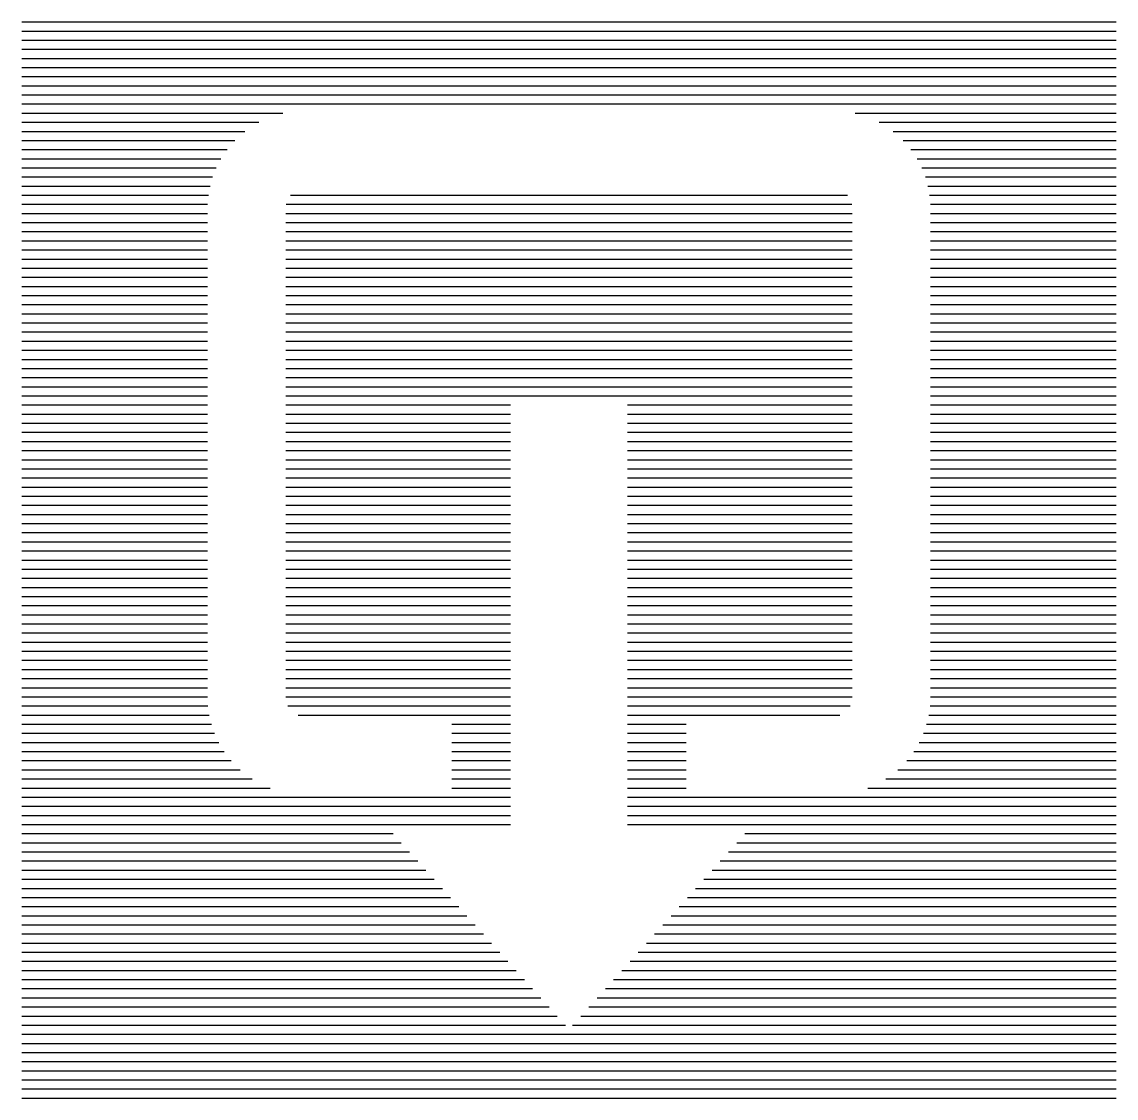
# Paper-space layout 'Layout1' of a CAD drawing. Extents: x 84 to 96, y 94.1 to 105.9.
import ezdxf

# ---------------------------------------------------------------- set-up
doc = ezdxf.new("R2010")
doc.units = 0
doc.layers.get('0').update_dxf_attribs({"linetype": 'CONTINUOUS'})
doc.layers.add('GROEN', color=3, linetype='CONTINUOUS')

# ---------------------------------------------------------------- blocks, each defined once
blk = doc.blocks.new('*X')
at = {"color": 0}
for p, q in [((84, 105.9), (96, 105.9)), ((84, 105.8), (96, 105.8)), ((84, 105.7), (96, 105.7)), ((84, 105.6), (96, 105.6)), ((84, 105.5), (96, 105.5)), ((84, 105.4), (96, 105.4)), ((84, 105.3), (96, 105.3)), ((84, 105.2), (96, 105.2)), ((84, 105.1), (96, 105.1)), ((84, 105), (96, 105)), ((84, 104.9), (86.861, 104.9)), ((93.139, 104.9), (96, 104.9)), ((84, 104.8), (86.598, 104.8)), ((93.402, 104.8), (96, 104.8)), ((84, 104.7), (86.446, 104.7)), ((93.554, 104.7), (96, 104.7)), ((84, 104.6), (86.335, 104.6)), ((93.665, 104.6), (96, 104.6)), ((84, 104.5), (86.25, 104.5)), ((84, 104.4), (86.183, 104.4)), ((93.75, 104.5), (96, 104.5)), ((93.817, 104.4), (96, 104.4)), ((84, 104.3), (86.132, 104.3)), ((93.868, 104.3), (96, 104.3)), ((84, 104.2), (86.092, 104.2)), ((93.908, 104.2), (96, 104.2)), ((84, 104.1), (86.064, 104.1)), ((93.936, 104.1), (96, 104.1)), ((84, 104), (86.045, 104)), ((86.947, 104), (93.053, 104)), ((93.955, 104), (96, 104)), ((84, 103.9), (86.037, 103.9)), ((84, 103.8), (86.036, 103.8)), ((86.893, 103.8), (93.107, 103.8)), ((86.897, 103.9), (93.103, 103.9)), ((93.963, 103.9), (96, 103.9)), ((93.964, 103.8), (96, 103.8)), ((84, 103.7), (86.036, 103.7)), ((86.893, 103.7), (93.107, 103.7)), ((93.964, 103.7), (96, 103.7)), ((84, 103.6), (86.036, 103.6)), ((86.893, 103.6), (93.107, 103.6)), ((93.964, 103.6), (96, 103.6)), ((84, 103.5), (86.036, 103.5)), ((86.893, 103.5), (93.107, 103.5)), ((93.964, 103.5), (96, 103.5)), ((84, 103.4), (86.036, 103.4)), ((86.893, 103.4), (93.107, 103.4)), ((93.964, 103.4), (96, 103.4)), ((84, 103.3), (86.036, 103.3)), ((84, 103.2), (86.036, 103.2)), ((86.893, 103.3), (93.107, 103.3)), ((86.893, 103.2), (93.107, 103.2)), ((93.964, 103.3), (96, 103.3)), ((93.964, 103.2), (96, 103.2)), ((84, 103.1), (86.036, 103.1)), ((86.893, 103.1), (93.107, 103.1)), ((93.964, 103.1), (96, 103.1)), ((84, 103), (86.036, 103)), ((86.893, 103), (93.107, 103)), ((93.964, 103), (96, 103)), ((84, 102.9), (86.036, 102.9)), ((86.893, 102.9), (93.107, 102.9)), ((93.964, 102.9), (96, 102.9)), ((84, 102.8), (86.036, 102.8)), ((86.893, 102.8), (93.107, 102.8)), ((93.964, 102.8), (96, 102.8)), ((84, 102.7), (86.036, 102.7)), ((84, 102.6), (86.036, 102.6)), ((86.893, 102.7), (93.107, 102.7)), ((86.893, 102.6), (93.107, 102.6)), ((93.964, 102.7), (96, 102.7)), ((93.964, 102.6), (96, 102.6)), ((84, 102.5), (86.036, 102.5)), ((86.893, 102.5), (93.107, 102.5)), ((93.964, 102.5), (96, 102.5)), ((84, 102.4), (86.036, 102.4)), ((86.893, 102.4), (93.107, 102.4)), ((93.964, 102.4), (96, 102.4)), ((84, 102.3), (86.036, 102.3)), ((86.893, 102.3), (93.107, 102.3)), ((93.964, 102.3), (96, 102.3)), ((84, 102.2), (86.036, 102.2)), ((86.893, 102.2), (93.107, 102.2)), ((93.964, 102.2), (96, 102.2)), ((84, 102.1), (86.036, 102.1)), ((84, 102), (86.036, 102)), ((86.893, 102.1), (93.107, 102.1)), ((86.893, 102), (93.107, 102)), ((93.964, 102.1), (96, 102.1)), ((93.964, 102), (96, 102)), ((84, 101.9), (86.036, 101.9)), ((86.893, 101.9), (93.107, 101.9)), ((93.964, 101.9), (96, 101.9)), ((84, 101.8), (86.036, 101.8)), ((86.893, 101.8), (93.107, 101.8)), ((93.964, 101.8), (96, 101.8)), ((84, 101.7), (86.036, 101.7)), ((86.893, 101.7), (89.357, 101.7)), ((90.643, 101.7), (93.107, 101.7)), ((93.964, 101.7), (96, 101.7)), ((84, 101.6), (86.036, 101.6)), ((86.893, 101.6), (89.357, 101.6)), ((90.643, 101.6), (93.107, 101.6)), ((93.964, 101.6), (96, 101.6)), ((84, 101.5), (86.036, 101.5)), ((84, 101.4), (86.036, 101.4)), ((86.893, 101.5), (89.357, 101.5)), ((86.893, 101.4), (89.357, 101.4)), ((90.643, 101.5), (93.107, 101.5)), ((90.643, 101.4), (93.107, 101.4)), ((93.964, 101.5), (96, 101.5)), ((93.964, 101.4), (96, 101.4)), ((84, 101.3), (86.036, 101.3)), ((86.893, 101.3), (89.357, 101.3)), ((90.643, 101.3), (93.107, 101.3)), ((93.964, 101.3), (96, 101.3)), ((84, 101.2), (86.036, 101.2)), ((86.893, 101.2), (89.357, 101.2)), ((90.643, 101.2), (93.107, 101.2)), ((93.964, 101.2), (96, 101.2)), ((84, 101.1), (86.036, 101.1)), ((86.893, 101.1), (89.357, 101.1)), ((90.643, 101.1), (93.107, 101.1)), ((93.964, 101.1), (96, 101.1)), ((84, 101), (86.036, 101)), ((86.893, 101), (89.357, 101)), ((90.643, 101), (93.107, 101)), ((93.964, 101), (96, 101)), ((84, 100.9), (86.036, 100.9)), ((84, 100.8), (86.036, 100.8)), ((86.893, 100.9), (89.357, 100.9)), ((86.893, 100.8), (89.357, 100.8)), ((90.643, 100.9), (93.107, 100.9)), ((90.643, 100.8), (93.107, 100.8)), ((93.964, 100.9), (96, 100.9)), ((93.964, 100.8), (96, 100.8)), ((84, 100.7), (86.036, 100.7)), ((86.893, 100.7), (89.357, 100.7)), ((90.643, 100.7), (93.107, 100.7)), ((93.964, 100.7), (96, 100.7)), ((84, 100.6), (86.036, 100.6)), ((86.893, 100.6), (89.357, 100.6)), ((90.643, 100.6), (93.107, 100.6)), ((93.964, 100.6), (96, 100.6)), ((84, 100.5), (86.036, 100.5)), ((86.893, 100.5), (89.357, 100.5)), ((90.643, 100.5), (93.107, 100.5)), ((93.964, 100.5), (96, 100.5)), ((84, 100.4), (86.036, 100.4)), ((86.893, 100.4), (89.357, 100.4)), ((90.643, 100.4), (93.107, 100.4)), ((93.964, 100.4), (96, 100.4)), ((84, 100.3), (86.036, 100.3)), ((84, 100.2), (86.036, 100.2)), ((86.893, 100.3), (89.357, 100.3)), ((86.893, 100.2), (89.357, 100.2)), ((90.643, 100.3), (93.107, 100.3)), ((90.643, 100.2), (93.107, 100.2)), ((93.964, 100.3), (96, 100.3)), ((93.964, 100.2), (96, 100.2)), ((84, 100.1), (86.036, 100.1)), ((86.893, 100.1), (89.357, 100.1)), ((90.643, 100.1), (93.107, 100.1)), ((93.964, 100.1), (96, 100.1)), ((84, 100), (86.036, 100)), ((86.893, 100), (89.357, 100)), ((90.643, 100), (93.107, 100)), ((93.964, 100), (96, 100)), ((84, 99.9), (86.036, 99.9)), ((86.893, 99.9), (89.357, 99.9)), ((90.643, 99.9), (93.107, 99.9)), ((93.964, 99.9), (96, 99.9)), ((84, 99.8), (86.036, 99.8)), ((86.893, 99.8), (89.357, 99.8)), ((90.643, 99.8), (93.107, 99.8)), ((93.964, 99.8), (96, 99.8)), ((84, 99.7), (86.036, 99.7)), ((84, 99.6), (86.036, 99.6)), ((86.893, 99.7), (89.357, 99.7)), ((86.893, 99.6), (89.357, 99.6)), ((90.643, 99.7), (93.107, 99.7)), ((90.643, 99.6), (93.107, 99.6)), ((93.964, 99.7), (96, 99.7)), ((93.964, 99.6), (96, 99.6)), ((84, 99.5), (86.036, 99.5)), ((86.893, 99.5), (89.357, 99.5)), ((90.643, 99.5), (93.107, 99.5)), ((93.964, 99.5), (96, 99.5)), ((84, 99.4), (86.036, 99.4)), ((86.893, 99.4), (89.357, 99.4)), ((90.643, 99.4), (93.107, 99.4)), ((93.964, 99.4), (96, 99.4)), ((84, 99.3), (86.036, 99.3)), ((86.893, 99.3), (89.357, 99.3)), ((90.643, 99.3), (93.107, 99.3)), ((93.964, 99.3), (96, 99.3)), ((84, 99.2), (86.036, 99.2)), ((86.893, 99.2), (89.357, 99.2)), ((90.643, 99.2), (93.107, 99.2)), ((93.964, 99.2), (96, 99.2)), ((84, 99.1), (86.036, 99.1)), ((84, 99), (86.036, 99)), ((86.893, 99.1), (89.357, 99.1)), ((86.893, 99), (89.357, 99)), ((90.643, 99.1), (93.107, 99.1)), ((90.643, 99), (93.107, 99)), ((93.964, 99.1), (96, 99.1)), ((93.964, 99), (96, 99)), ((84, 98.9), (86.036, 98.9)), ((86.893, 98.9), (89.357, 98.9)), ((90.643, 98.9), (93.107, 98.9)), ((93.964, 98.9), (96, 98.9)), ((84, 98.8), (86.036, 98.8)), ((86.893, 98.8), (89.357, 98.8)), ((90.643, 98.8), (93.107, 98.8)), ((93.964, 98.8), (96, 98.8)), ((84, 98.7), (86.036, 98.7)), ((86.893, 98.7), (89.357, 98.7)), ((90.643, 98.7), (93.107, 98.7)), ((93.964, 98.7), (96, 98.7)), ((84, 98.6), (86.036, 98.6)), ((86.893, 98.6), (89.357, 98.6)), ((90.643, 98.6), (93.107, 98.6)), ((93.964, 98.6), (96, 98.6)), ((84, 98.5), (86.036, 98.5)), ((84, 98.4), (86.04, 98.4)), ((86.893, 98.5), (89.357, 98.5)), ((86.918, 98.4), (89.357, 98.4)), ((90.643, 98.5), (93.107, 98.5)), ((90.643, 98.4), (93.082, 98.4)), ((93.96, 98.4), (96, 98.4)), ((93.964, 98.5), (96, 98.5)), ((84, 98.3), (86.055, 98.3)), ((87.03, 98.3), (89.357, 98.3)), ((90.643, 98.3), (92.97, 98.3)), ((93.945, 98.3), (96, 98.3)), ((84, 98.2), (86.079, 98.2)), ((88.714, 98.2), (89.357, 98.2)), ((90.643, 98.2), (91.286, 98.2)), ((93.921, 98.2), (96, 98.2)), ((84, 98.1), (86.113, 98.1)), ((88.714, 98.1), (89.357, 98.1)), ((90.643, 98.1), (91.286, 98.1)), ((93.887, 98.1), (96, 98.1)), ((84, 98), (86.16, 98)), ((88.714, 98), (89.357, 98)), ((90.643, 98), (91.286, 98)), ((93.84, 98), (96, 98)), ((84, 97.9), (86.219, 97.9)), ((84, 97.8), (86.296, 97.8)), ((88.714, 97.9), (89.357, 97.9)), ((88.714, 97.8), (89.357, 97.8)), ((90.643, 97.9), (91.286, 97.9)), ((90.643, 97.8), (91.286, 97.8)), ((93.704, 97.8), (96, 97.8)), ((93.781, 97.9), (96, 97.9)), ((84, 97.7), (86.394, 97.7)), ((88.714, 97.7), (89.357, 97.7)), ((90.643, 97.7), (91.286, 97.7)), ((93.606, 97.7), (96, 97.7)), ((84, 97.6), (86.526, 97.6)), ((88.714, 97.6), (89.357, 97.6)), ((90.643, 97.6), (91.286, 97.6)), ((93.474, 97.6), (96, 97.6)), ((84, 97.5), (86.722, 97.5)), ((88.714, 97.5), (89.357, 97.5)), ((90.643, 97.5), (91.286, 97.5)), ((93.278, 97.5), (96, 97.5)), ((84, 97.4), (89.357, 97.4)), ((90.643, 97.4), (96, 97.4)), ((84, 97.3), (89.357, 97.3)), ((84, 97.2), (89.357, 97.2)), ((90.643, 97.3), (96, 97.3)), ((90.643, 97.2), (96, 97.2)), ((84, 97.1), (89.357, 97.1)), ((90.643, 97.1), (96, 97.1)), ((84, 97), (88.071, 97)), ((91.929, 97), (96, 97)), ((84, 96.9), (88.161, 96.9)), ((91.839, 96.9), (96, 96.9)), ((84, 96.8), (88.251, 96.8)), ((91.749, 96.8), (96, 96.8)), ((84, 96.7), (88.341, 96.7)), ((84, 96.6), (88.431, 96.6)), ((91.569, 96.6), (96, 96.6)), ((91.659, 96.7), (96, 96.7)), ((84, 96.5), (88.521, 96.5)), ((91.479, 96.5), (96, 96.5)), ((84, 96.4), (88.611, 96.4)), ((91.389, 96.4), (96, 96.4)), ((84, 96.3), (88.701, 96.3)), ((91.299, 96.3), (96, 96.3)), ((84, 96.2), (88.791, 96.2)), ((91.209, 96.2), (96, 96.2)), ((84, 96.1), (88.881, 96.1)), ((84, 96), (88.971, 96)), ((91.029, 96), (96, 96)), ((91.119, 96.1), (96, 96.1)), ((84, 95.9), (89.061, 95.9)), ((90.939, 95.9), (96, 95.9)), ((84, 95.8), (89.151, 95.8)), ((90.849, 95.8), (96, 95.8)), ((84, 95.7), (89.241, 95.7)), ((90.759, 95.7), (96, 95.7)), ((84, 95.6), (89.331, 95.6)), ((90.669, 95.6), (96, 95.6)), ((84, 95.5), (89.421, 95.5)), ((84, 95.4), (89.511, 95.4)), ((90.489, 95.4), (96, 95.4)), ((90.579, 95.5), (96, 95.5)), ((84, 95.3), (89.601, 95.3)), ((90.399, 95.3), (96, 95.3)), ((84, 95.2), (89.691, 95.2)), ((90.309, 95.2), (96, 95.2)), ((84, 95.1), (89.781, 95.1)), ((90.219, 95.1), (96, 95.1)), ((84, 95), (89.871, 95)), ((90.129, 95), (96, 95)), ((84, 94.9), (89.961, 94.9)), ((84, 94.8), (96, 94.8)), ((90.039, 94.9), (96, 94.9)), ((84, 94.7), (96, 94.7)), ((84, 94.6), (96, 94.6)), ((84, 94.5), (96, 94.5)), ((84, 94.4), (96, 94.4)), ((84, 94.3), (96, 94.3)), ((84, 94.2), (96, 94.2)), ((84, 94.1), (96, 94.1))]:
    blk.add_line(p, q, dxfattribs=at)

psp = doc.layouts.get("Layout1")

# ---------------------------------------------------------------- block references
at = {"layer": 'GROEN', "color": 0}
psp.add_blockref('*X', (0, 0), dxfattribs=at)

doc.saveas('drawing.dxf')
